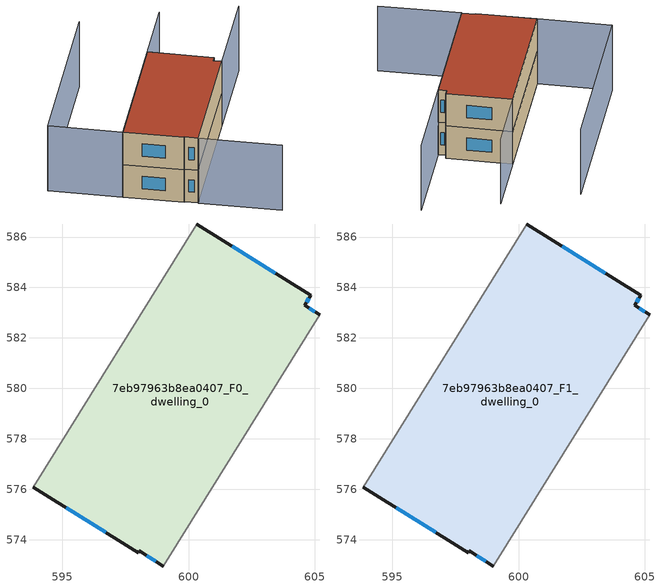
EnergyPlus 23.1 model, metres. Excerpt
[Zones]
7eb97963b8ea0407_F0_dwelling_0
 floor ground (EU_floor_Construction): 604.85,583.68 604.6,583.3 605.19,582.93 599,572.96 598.05,573.56 598,573.48 593.85,576.08 600.33,586.52 z0
 wall outside (EU_wall_Construction): 593.85,576.08 598,573.48 598.05,573.56 599,572.96 / 605.19,582.93 604.6,583.3 604.85,583.68 600.33,586.52 z0:3
 wall adiabatic (EU_wall_Construction): 600.33,586.52 593.85,576.08 / 599,572.96 605.19,582.93 z0:3
 window (EU_Window_Construction): 595.15,575.27 596.71,574.29 / 603.44,584.57 601.74,585.63 / 604.68,583.42 604.77,583.56 / 605.01,583.04 604.79,583.18 / 598.35,573.37 598.71,573.15 z0.93:2.07
7eb97963b8ea0407_F1_dwelling_0
 floor to 7eb97963b8ea0407_F0_dwelling_0 (EU_floor_Construction): 604.85,583.68 604.6,583.3 605.19,582.93 599,572.96 598.05,573.56 598,573.48 593.85,576.08 600.33,586.52 z3
 wall outside (EU_wall_Construction): 593.85,576.08 598,573.48 598.05,573.56 599,572.96 / 605.19,582.93 604.6,583.3 604.85,583.68 600.33,586.52 z3:6
 wall adiabatic (EU_wall_Construction): 600.33,586.52 593.85,576.08 / 599,572.96 605.19,582.93 z3:6
 window (EU_Window_Construction): 595.15,575.27 596.71,574.29 / 603.44,584.57 601.74,585.63 / 604.68,583.42 604.77,583.56 / 605.01,583.04 604.79,583.18 / 598.35,573.37 598.71,573.15 z3.93:5.07
 roof outside (EU_roof_Construction): 599,572.96 605.19,582.93 604.6,583.3 604.85,583.68 600.33,586.52 593.85,576.08 598,573.48 598.05,573.56 z6
shading: 604.69,569.4 598.99,572.94 / 598.99,572.94 609.65,590.11 / 603.55,591.69 593.85,576.08 / 593.85,576.08 588.74,579.26 / 597.15,592.8 588.75,579.28 z0:6
[Building]
EU S2 Campaign: North Axis=0; Terrain=City; Solar Distribution=FullExterior
[Site:Location]
Montreal-Trudeau.Intl.AP: Latitude=45.4667; Longitude=-73.75; Time Zone=-5; Elevation=36
[SizingPeriod:WeatherFileDays]
AnnualSizingPeriod: Begin Month=1; Begin Day of Month=1; End Month=12; End Day of Month=31; Day of Week for Start Day=Monday; Use Weather File Daylight Saving Period=No; Use Weather File Rain and Snow Indicators=No
[MATERIAL]
EU_InternalMass_Material: Roughness=MediumRough; Thickness=0.1; Conductivity=1; Density=1800; Specific Heat=900; Thermal Absorptance=0.9; Solar Absorptance=0.7; Visible Absorptance=0.7
[MATERIAL:NOMASS] Roughness=MediumRough; Thermal Absorptance=0.9; Solar Absorptance=0.7; Visible Absorptance=0.7
Name | Thermal Resistance
EU_wall_NoMass; EU_floor_NoMass | 1.51479
EU_roof_NoMass | 2.84114
[WINDOWMATERIAL:SIMPLEGLAZINGSYSTEM]
EU_Window_SimpleGlazing: UFactor=3.53504; Solar Heat Gain Coefficient=0.8; Visible Transmittance=0.8
[CONSTRUCTION]
EU_wall_Construction: EU_wall_NoMass
EU_roof_Construction: EU_roof_NoMass
EU_floor_Construction: EU_floor_NoMass
EU_Window_Construction: EU_Window_SimpleGlazing
EU_InternalMass_Construction: EU_InternalMass_Material
[ZONE] Type=1; Multiplier=1; Ceiling Height=autocalculate; Floor Area=autocalculate; Part of Total Floor Area=Yes
Name | Volume
7eb97963b8ea0407_F0_dwelling_0 | 220.538
7eb97963b8ea0407_F1_dwelling_0 | 220.537
[INTERNALMASS] Construction=EU_InternalMass_Construction; Surface Area=73.5126
Name | Zone or ZoneList
7eb97963b8ea0407_F0_dwelling_0_EU_InternalMass | 7eb97963b8ea0407_F0_dwelling_0
7eb97963b8ea0407_F1_dwelling_0_EU_InternalMass | 7eb97963b8ea0407_F1_dwelling_0
[OTHEREQUIPMENT] Fuel Type=Electricity; Design Level Calculation Method=Watts/Area; Power per Zone Floor Area=1; Fraction Latent=0; Fraction Radiant=0; Fraction Lost=0; Carbon Dioxide Generation Rate=0; EndUse Subcategory=EU_Step8_InternalGains
Name | Zone or ZoneList or Space or SpaceList | Schedule
EU_Step8_InternalGain_7eb97963b8ea0407_F0_dwelling_0_f000 | 7eb97963b8ea0407_F0_dwelling_0 | EU_Step8_GainSchedule_7eb97963b8ea0407_F0_dwelling_0_f000
EU_Step8_InternalGain_7eb97963b8ea0407_F1_dwelling_0_f000 | 7eb97963b8ea0407_F1_dwelling_0 | EU_Step8_GainSchedule_7eb97963b8ea0407_F1_dwelling_0_f000
[ZONEVENTILATION:DESIGNFLOWRATE] Schedule=EU_AlwaysOn; Design Flow Rate Calculation Method=AirChanges/Hour; Air Changes per Hour=0.775154; Ventilation Type=Natural; Fan Pressure Rise=0; Fan Total Efficiency=1; Constant Term Coefficient=1; Temperature Term Coefficient=0; Velocity Term Coefficient=0; Velocity Squared Term Coefficient=0; Minimum Indoor Temperature=-100; Maximum Indoor Temperature=100; Delta Temperature=-100; Minimum Outdoor Temperature=-100; Maximum Outdoor Temperature=100; Maximum Wind Speed=40
Name | Zone or ZoneList or Space or SpaceList
EU_ConstantAir_7eb97963b8ea0407_F0_dwelling_0 | 7eb97963b8ea0407_F0_dwelling_0
EU_ConstantAir_7eb97963b8ea0407_F1_dwelling_0 | 7eb97963b8ea0407_F1_dwelling_0
[HVACTEMPLATE:THERMOSTAT] Constant Heating Setpoint=20; Constant Cooling Setpoint=50
EU_HeatOnly_7eb97963b8ea0407_F0_dwelling_0; EU_HeatOnly_7eb97963b8ea0407_F1_dwelling_0
[HVACTEMPLATE:ZONE:IDEALLOADSAIRSYSTEM] System Availability Schedule=EU_AlwaysOn; Maximum Heating Supply Air Temperature=50; Minimum Cooling Supply Air Temperature=13; Maximum Heating Supply Air Humidity Ratio=0.0156; Minimum Cooling Supply Air Humidity Ratio=0.0077; Heating Limit=NoLimit; Cooling Limit=NoLimit; Heating Availability Schedule=EU_AlwaysOn; Cooling Availability Schedule=EU_CoolingOff; Dehumidification Control Type=ConstantSensibleHeatRatio; Cooling Sensible Heat Ratio=0.7; Dehumidification Setpoint=60; Humidification Control Type=None; Humidification Setpoint=30; Outdoor Air Method=None; Outdoor Air Flow Rate per Person=0.00944; Outdoor Air Flow Rate per Zone Floor Area=0; Outdoor Air Flow Rate per Zone=0; Demand Controlled Ventilation Type=None; Outdoor Air Economizer Type=NoEconomizer; Heat Recovery Type=None; Sensible Heat Recovery Effectiveness=0.7; Latent Heat Recovery Effectiveness=0.65
Name | Template Thermostat
7eb97963b8ea0407_F0_dwelling_0 | EU_HeatOnly_7eb97963b8ea0407_F0_dwelling_0
7eb97963b8ea0407_F1_dwelling_0 | EU_HeatOnly_7eb97963b8ea0407_F1_dwelling_0
[SIZING:ZONE] Zone Cooling Design Supply Air Temperature Input Method=SupplyAirTemperature; Zone Cooling Design Supply Air Temperature=13; Zone Heating Design Supply Air Temperature Input Method=SupplyAirTemperature; Zone Heating Design Supply Air Temperature=50; Zone Cooling Design Supply Air Humidity Ratio=0.008; Zone Heating Design Supply Air Humidity Ratio=0.008; Cooling Design Air Flow Method=DesignDay; Cooling Design Air Flow Rate=0; Cooling Minimum Air Flow per Zone Floor Area=0.000762; Cooling Minimum Air Flow=0; Cooling Minimum Air Flow Fraction=0.2; Heating Design Air Flow Method=DesignDay; Heating Design Air Flow Rate=0; Heating Maximum Air Flow per Zone Floor Area=0.002032; Heating Maximum Air Flow=0.141576; Heating Maximum Air Flow Fraction=0.3; Account for Dedicated Outdoor Air System=No; Dedicated Outdoor Air System Control Strategy=NeutralSupplyAir; Dedicated Outdoor Air Low Setpoint Temperature for Design=autosize; Dedicated Outdoor Air High Setpoint Temperature for Design=autosize; Zone Load Sizing Method=Sensible Load Only No Latent Load; Zone Latent Cooling Design Supply Air Humidity Ratio Input Method=HumidityRatioDifference; Zone Cooling Design Supply Air Humidity Ratio Difference=0.005; Zone Latent Heating Design Supply Air Humidity Ratio Input Method=HumidityRatioDifference; Zone Humidification Design Supply Air Humidity Ratio Difference=0.005
7eb97963b8ea0407_F0_dwelling_0; 7eb97963b8ea0407_F1_dwelling_0
[SCHEDULE:CONSTANT]
Name | Hourly Value
EU_AlwaysOn | 1
EU_CoolingOff | 0
[SCHEDULE:FILE] Column Number=1; Rows to Skip at Top=0; Number of Hours of Data=8760; Column Separator=Comma; Interpolate to Timestep=No; Minutes per Item=60; Adjust Schedule for Daylight Savings=Yes
Name | File
EU_Step8_GainSchedule_7eb97963b8ea0407_F0_dwelling_0_f000 | ../../schedules/7eb97963b8ea0407/7eb97963b8ea0407_F0_dwelling_0_f000_gain.csv
EU_Step8_GainSchedule_7eb97963b8ea0407_F1_dwelling_0_f000 | ../../schedules/7eb97963b8ea0407/7eb97963b8ea0407_F1_dwelling_0_f000_gain.csv
